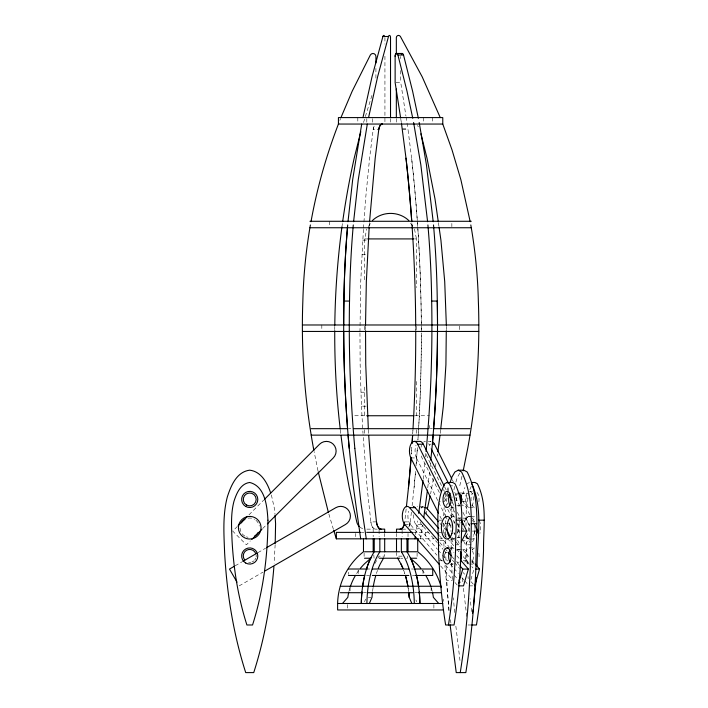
<?xml version="1.0" encoding="UTF-8"?>
<svg xmlns="http://www.w3.org/2000/svg" width="708" height="708" viewBox="0 0 708 708"><rect width="100%" height="100%" fill="white"/><g stroke="black" fill="none" stroke-linecap="round" stroke-linejoin="round"><path stroke-width="0.53" stroke-dasharray="3.54 2.66" d="M446.305 329.654L446.341 326.37M443.668 515.831L444.146 507.379M445.35 530.327L445.748 509.849M451.138 516.247L451.881 504.468M465.97 526.23L466.245 510.415L468.599 493.52L462.997 493.52L464.882 487.529M275.147 544.656L274.129 563.303M363.416 229.286L360.744 281.536L359.956 331.84M363.496 228.206L365.594 198.957L369.603 158.149L373.169 129.591A7.31 3.655 90 0 1 374.47 125.599A7.31 3.655 -90 0 0 373.169 129.591L378.771 129.591M369.249 226.038L369.488 222.79M424.897 463.351L423.136 479.405M425.526 456.908L425.951 452.616M430.181 466.572L430.597 462.28M445.96 507.698L446.934 498.016M451.987 503.397L452.633 496.936M406.144 508.972L404.728 521.893L410.321 521.893L411.507 511.123M412.1 505.742L413.985 488.52A811.616 405.808 -90 0 0 415.552 471.289A811.616 405.808 90 0 1 413.985 488.52M429.579 471.917L427.597 489.016M440.217 433.358L440.588 430.101M415.578 534.611L417.702 520.893M420.517 538.832L422.649 525.115M433.393 478.803L430.597 493.901M435.367 466.926L436.27 461.528M437.163 456.129L437.526 453.97M446.199 493.52L444.757 501.326L439.155 501.326M447.04 496.936L447.783 492.91M447.969 491.901L448.907 486.856M453.943 489.883L454.695 485.847L450.022 485.847M364.735 279.802L364.735 238.915L366.709 229.02M426.101 514.353L426.818 511.123M461.997 476.201L459.262 487.954M456.032 500.733L457.642 494.343M451.306 517.716L453.996 508.167M470.926 579.569L473.962 569.073L471.802 566.586M363.54 122.502L372.665 93.031M445.5 536.726L446.155 534.611M448.775 526.177L450.412 520.893M447.146 490.52L448.084 487.529M455.881 482.068L457.368 477.342L459.97 472.891M469.855 489.529L471.581 485.644M339.805 120.387L340.601 118.431M364.505 601.738L365.647 599.101M457.722 537.947L460.173 533.053M471.085 544.806L465.492 544.806L469.9 535.991M472.555 541.868L475.006 536.974M374.842 563.621L379.09 556.152L384.683 556.152L384.683 552.904M368.39 226.498L370.629 223.144M237.357 526.442L232.702 531.089L246.419 544.806L250.296 540.93M248.986 514.805L263.721 500.069M262.703 528.522L266.58 524.646M235.18 565.78L241.826 561.94M257.978 552.621L265.571 548.231M239.18 585.87L262.925 572.161M467.076 483.759L469.431 482.475M396.073 82.5L400.737 82.5L405.905 115.9M402.312 128.821L407.905 128.821M402.427 129.591L408.029 129.591L411.596 158.149A811.616 405.808 -90 0 1 421.331 331.84A811.616 405.808 90 0 0 411.596 158.149M364.735 238.915L366.709 238.915M414.49 238.915L416.463 238.915L416.463 287.545M362.638 240.118L368.24 240.118M361.983 254.438L367.585 254.438M361 392.205L366.602 392.205M359.965 332.937L360.142 364.673L361.434 406.18L367.036 406.18M354.761 415.746L365.266 415.746M414.879 415.746L429.393 415.746M348.858 428.676L350.911 428.676M430.278 428.676L432.34 428.676M428.287 441.385L431.084 441.385A9.7 4.85 -90 0 0 428.128 443.394M430.783 444.226L428.915 444.226L430.889 448.173M410.861 457.943L416.454 457.943L438.172 501.379M469.431 491.361L472.236 491.361M459.173 492.98L463.837 492.98M461.554 501.326L467.147 501.326M458.235 505.901L463.837 505.901M423.641 506.432L418.977 506.432A9.7 4.85 -90 0 0 417.083 506.68M450.766 507.521L452.633 507.521M469.431 507.521L475.033 507.521M423.561 507.654L420.764 507.654L422.924 510.141M469.431 516.406L475.033 516.406A11.31 5.655 -90 0 0 473.094 517.088M458.235 518.026L463.837 518.026M438.871 520.168L441.668 520.168M461.262 520.168L465.926 520.168M376.47 521.893L370.877 521.893L367.213 488.52L363.054 434.446M445.305 523.708L450.908 523.708L450.952 531.434M404.719 524.451L410.313 524.451L436.916 555.16M413.534 514.787A9.7 4.85 -90 0 0 415.915 524.451L421.517 524.451L437.332 542.709M366.815 529.133L373.178 529.133L373.178 536.699M375.382 529.133A9.222 4.611 90 0 1 370.877 521.893A9.222 4.611 -90 0 0 375.382 529.133L377.24 529.133M402.109 529.133L405.817 529.133A9.222 4.611 90 0 0 406.339 529.08A9.222 4.611 -90 0 1 405.817 529.133M410.144 529.133L415.437 529.133A9.222 9.222 0 0 0 423.278 524.77M472.351 531.089L477.015 531.089M361.292 532.372L363.903 532.372M412.994 532.372L428.331 532.372M438.571 532.372L444.845 532.372L444.845 535.602M458.235 537.416L460.103 537.416M419.658 538.832L434.323 538.832M439.42 538.832L442.668 538.832M450.766 539.036L452.633 539.036M469.431 539.036L475.033 539.036A11.31 5.655 -90 0 1 473.094 538.354M440.066 540.337L443.792 540.337L444.022 547.346M461.528 540.337L466.191 540.337L467.236 564.639M455.226 544.806L459.89 544.806L457.421 539.868M450.766 547.912L452.633 547.912A8.08 4.044 90 0 0 450.615 549.001A8.08 4.044 -90 0 1 454.023 548.408M469.431 547.912L475.033 547.912A8.08 4.044 -90 0 0 472.44 549.806A8.08 4.044 90 0 1 475.033 547.912M458.235 549.417L463.837 549.417M447.544 552.355L445.677 552.355L445.925 560.019M402.109 556.152L396.507 556.152L396.507 552.904M374.063 558.231L373.806 555.001M400.701 558.231L402.799 558.231M406.383 558.231L407.392 558.231L407.392 556.081M438.978 560.276L442.712 560.276M463.244 560.276L466.97 560.276M450.766 564.081L452.633 564.081A8.08 4.044 90 0 1 450.615 563.002A8.08 4.044 -90 0 0 453.341 563.957M469.431 564.081L474.103 564.081M367.753 569.011L369.744 569.011M411.445 569.011L413.676 569.011M366.523 575.471L369.532 575.471M412.445 575.471L415.446 575.471M446.137 566.586L446.783 580.684L452.385 580.684M469.112 585.87L474.705 585.87M363.434 592.711L366.47 592.711M414.729 592.711L417.764 592.711M368.284 597.348L371.081 597.348M468.023 624.987L471.758 624.987M440.022 523.424L445.058 529.23M452.244 537.531L455.12 540.85M455.837 541.682L460.147 546.665M463.023 549.983L468.776 556.621M471.652 559.94L474.528 563.258M445.208 535.867L446.642 537.531M447.359 538.363L453.828 545.833M456.704 549.151L459.58 552.47M463.174 556.621L468.926 563.258M439.606 535.867L448.952 546.665M449.669 547.488L453.978 552.47M456.855 555.789L459.014 558.285M439.756 542.514L444.066 547.488M444.792 548.319L447.668 551.638M451.978 556.621L454.138 559.116M457.005 562.435L459.165 564.922M438.048 543.54L443.084 549.346M443.801 550.178L446.677 553.497M452.421 560.143L453.863 561.798M454.58 562.63L459.616 568.435M463.209 572.586L464.643 574.25M471.112 581.719L473.271 584.206M415.915 524.451L437.482 549.346M438.199 550.178L441.792 554.329M442.509 555.16L447.544 560.966M450.421 564.294L453.297 567.612M454.014 568.435L458.324 573.418M461.917 577.569L464.076 580.064M464.793 580.887L468.386 585.038M439.792 558.479L442.668 561.798M445.536 565.117L453.447 574.25M454.164 575.082L462.076 584.206M440.659 565.949L452.164 579.232M455.032 582.551L457.191 585.038M410.569 223.144L412.808 226.498M452.279 479.759L453.27 481.741M462.643 500.494L470.05 515.3M472.519 520.23L473.502 522.212M473.997 523.194L475.475 526.159M455.571 497.529L459.519 505.424M462.97 512.335L469.882 526.159M444.536 486.67L447.996 493.582M452.439 502.468L453.916 505.424M457.368 512.335L460.333 518.256M441.473 485.582L427.659 457.943A9.7 4.85 -90 0 1 426.331 452.978M443.447 489.529L444.438 491.502M444.934 492.494L446.907 496.441M451.35 505.326L454.801 512.229M459.244 521.115L460.235 523.088M462.696 528.026L463.687 530M466.156 534.938L470.103 542.832M444.367 497.529L447.828 504.441M449.801 508.388L454.731 518.256M457.695 524.185L460.165 529.115M439.332 492.494L422.056 457.943A9.7 4.85 -90 0 1 421.003 454.793M447.721 509.273L455.129 524.079M457.589 529.018L460.058 533.947A9.691 4.85 -90 0 1 460.12 521.486M463.519 540.859L465.492 544.806M438.668 502.361L445.084 515.194M445.58 516.185L447.058 519.141M449.031 523.088L451.5 528.026M453.97 532.965L454.952 534.938M439.978 516.185L441.456 519.141M443.429 523.088L445.898 528.026M451.332 538.885L453.801 543.824M415.932 599.977L416.693 601.738M271.376 494.927L274.704 509.849L274.978 514.114M333.406 529.336L328.698 513.468M317.998 470.847L314.087 451.545M414.49 229.02L416.463 238.915M406.073 116.97L408.029 129.591M400.808 119.13L401.471 123.44M450.412 619.65L451.058 623.916M438.429 222.79L438.898 226.038M471.661 611.544L470.059 598.552M466.722 616.447L463.315 587.144M459.979 660.467L455.828 625.907M449.129 610.562L444.898 565.727M462.855 581.87L462.43 576.533M454.589 612.5L453.447 597.791M448.801 610.429L446.783 580.684M468.032 576.533L468.192 578.684M368.399 430.101L368.585 433.358M361.434 406.18L362.992 433.358M452.332 579.595L451.562 561.108M444.27 553.665L444.474 558.072M466.094 535.301L466.191 540.337M451.023 539.151L451.208 549.054M445.438 540.257L445.571 546.859M443.659 533.292L443.544 522.185M445.359 531.434L445.394 538.053M365.532 326.37L365.549 329.654M459.368 326.061L459.368 330.37M451.854 223.436L451.854 226.675M433.88 604.57L433.88 609.96M432.588 117.59L432.588 122.98M431.137 587.33L431.137 591.64M429.393 425.446L429.393 428.676M425.446 532.372L425.446 538.832M423.375 117.59L423.375 122.98M423.039 570.082L423.039 575.471M417.092 552.842L417.092 557.152M416.463 326.22L416.463 330.645M416.463 381.479L416.463 415.746M416.463 429.756L416.463 434.066M408.02 533.451L408.02 536.682M402.109 530.221L402.109 536.699M400.737 56.436L400.737 58.605M400.737 70.552L400.737 82.5M396.507 533.46L396.507 536.699M396.338 118.581L396.338 122.962M390.524 118.581L390.524 122.962M384.931 37.568L384.931 44.144M384.931 56.18L384.931 122.962M384.683 533.451L384.683 536.682M379.09 530.212L379.09 536.682M375.921 68.384L375.921 78.154M372.408 118.67L372.408 122.98M366.806 118.67L366.806 122.98M364.735 326.22L364.735 330.645M364.735 387.011L364.735 415.746M364.735 429.756L364.735 435.137M364.107 552.842L364.107 558.231M358.159 570.082L358.159 574.392M357.814 117.59L357.814 122.98M355.752 533.451L355.752 536.682M350.062 587.33L350.062 592.711M348.46 572.241L348.46 574.392M347.309 604.57L347.309 609.96M329.344 221.285L329.344 226.675M321.821 324.981L321.821 330.37M421.517 524.451A9.7 4.85 -90 0 1 420.092 521.955M421.508 507.654A9.7 4.85 -90 0 1 422.685 506.68M421.003 447.376A9.7 4.85 -90 0 1 421.641 445.173M423.632 442.128A9.7 4.85 -90 0 1 425.49 441.385M410.313 524.451A9.7 4.85 -90 0 1 408.543 511.203M416.454 457.943A9.7 4.85 -90 0 1 416.038 445.173M372.612 591.065A58.171 29.09 90 0 1 373.045 587.976M376.408 573.524A58.171 29.09 90 0 1 377.506 570.374M417.26 125.599A7.31 7.31 0 0 1 418.419 126.732M422.127 570.029A58.171 58.171 0 0 1 424.579 573.524M431.314 587.976A58.171 58.171 0 0 1 432.172 591.065M443.35 599.234A67.888 67.888 0 0 1 443.5 601.357M462.731 549.806A6.46 3.23 -90 0 1 466.953 554.205A6.46 3.23 -90 0 1 464.395 562.24M461.758 494.494A6.46 3.23 -90 0 1 466.183 495.007A6.46 3.23 -90 0 1 466.183 503.875A6.46 3.23 -90 0 1 461.758 504.388M462.997 518.176A9.691 4.85 -90 0 1 468.519 525.212A9.691 4.85 -90 0 1 465.492 536.832M456.625 550.284A6.46 3.23 -90 0 1 459.855 550.284M459.342 561.948A6.46 3.23 -90 0 1 456.625 561.471M457.395 518.176A9.691 4.85 -90 0 1 459.89 518.61M459.89 536.832A9.691 4.85 -90 0 1 457.395 537.266M454.527 533.947A9.691 4.85 -90 0 1 454.04 532.566M454.04 522.876A9.691 4.85 -90 0 1 454.527 521.486M454.66 492.441A8.08 4.044 -90 0 1 456.616 500.848M454.023 507.034A8.08 4.044 -90 0 1 451.253 507.034M454.571 538.354A11.31 5.655 -90 0 1 451.651 538.859A11.31 5.655 90 0 0 455.465 537.522M470.139 491.485A8.08 4.044 -90 0 1 473.413 498.043A8.08 4.044 -90 0 1 471.457 506.441M468.731 507.397A8.08 4.044 -90 0 1 465.457 500.848A8.08 4.044 -90 0 1 467.413 492.441M477.05 492.441A8.08 4.044 -90 0 1 478.829 502.202M474.333 507.397A8.08 4.044 -90 0 1 471.935 504.636M471.05 500.848A8.08 4.044 -90 0 1 472.44 493.255M468.731 563.957A8.08 4.044 -90 0 1 465.457 554.594A8.08 4.044 -90 0 1 470.139 548.036M472.528 550.806A8.08 4.044 -90 0 1 471.457 563.002M473.068 519.053A11.31 5.655 -90 0 1 474.333 522.062A11.31 5.655 90 0 0 472.263 517.92M475.006 525.752A11.31 5.655 -90 0 1 472.263 537.522M478.829 553.231A8.08 4.044 90 0 1 478.829 558.762M479.369 520.451A11.31 5.655 -90 0 1 479.935 533.381M469.714 531.593A11.31 5.655 -90 0 1 469.714 523.849M474.749 523.849A11.31 5.655 90 0 1 473.068 536.39M256.084 554.753A6.46 6.46 0 0 1 256.084 557.001M255.792 558.081A6.46 6.46 0 0 1 254.676 560.028M253.88 560.825A6.46 6.46 0 0 1 251.933 561.948M250.844 562.24A6.46 6.46 0 0 1 248.605 562.24M248.039 537.266A9.691 9.691 0 0 1 246.411 536.832M244.879 536.115A9.691 9.691 0 0 1 240.18 526.035M248.039 518.176A9.691 9.691 0 0 1 254.57 519.327M255.951 520.292A9.691 9.691 0 0 1 259.27 526.035M340.743 433.385A811.616 811.616 0 0 1 340.353 430.128M334.751 329.654A811.616 811.616 0 0 1 334.778 326.37M341.92 227.091A811.616 811.616 0 0 1 342.513 222.754M362.691 528.611A9.222 9.222 0 0 1 359.974 527.097M349.026 591.065A58.171 58.171 0 0 1 349.885 587.976M356.62 573.524A58.171 58.171 0 0 1 359.062 570.029M456.625 505.034A6.46 3.23 -90 0 0 459.342 505.512A6.46 3.23 90 0 1 456.625 505.034M457.678 493.078A6.46 3.23 -90 0 0 455.766 495.29A6.46 3.23 90 0 1 457.678 493.078M454.571 517.088A11.31 5.655 -90 0 0 451.651 516.575A11.31 5.655 90 0 1 454.571 517.088M457.536 533.381A11.31 5.655 -90 0 0 457.536 522.062A11.31 5.655 90 0 1 457.536 533.381M412.136 227.091A811.616 405.808 90 0 0 411.844 222.754A811.616 405.808 -90 0 1 412.136 227.091M415.72 329.654A811.616 405.808 90 0 0 415.711 326.37A811.616 405.808 -90 0 1 415.72 329.654M412.729 433.385A811.616 405.808 90 0 0 412.923 430.128A811.616 405.808 -90 0 1 412.729 433.385M411.33 453.996A811.616 405.808 90 0 0 411.799 447.491A811.616 405.808 -90 0 1 411.33 453.996M404.79 573.524A58.171 29.09 90 0 0 403.693 570.374A58.171 29.09 -90 0 1 404.79 573.524M408.587 591.065A58.171 29.09 90 0 0 408.153 587.976A58.171 29.09 -90 0 1 408.587 591.065M418.189 435.562A811.616 405.808 90 0 0 421.331 332.937A811.616 405.808 -90 0 1 418.189 435.562M417.915 439.907A811.616 405.808 90 0 0 418.127 436.65A811.616 405.808 -90 0 1 417.915 439.907M416.003 465.891A811.616 405.808 90 0 0 417.401 447.491A811.616 405.808 -90 0 1 416.003 465.891M408.711 527.097A9.222 4.611 -90 0 0 410.321 521.893A9.222 4.611 90 0 1 408.711 527.097M465.802 536.39A11.31 5.655 -90 0 0 470.413 538.859A11.31 5.655 90 0 1 465.802 536.39M470.413 516.575A11.31 5.655 -90 0 0 464.536 522.062A11.31 5.655 90 0 1 470.413 516.575M471.935 561.196A8.08 4.044 90 0 0 474.333 563.957A8.08 4.044 -90 0 1 471.935 561.196"/><path stroke-width="1.06" d="M447.04 482.475L452.633 482.475L454.996 483.759C465.289 504.158 460.82 528.31 461.156 550.355C460.138 575.33 457.996 600.295 454.049 624.987L445.624 624.987C441.677 600.295 439.535 575.33 438.517 550.355C438.854 528.31 434.385 504.158 444.677 483.759L447.04 482.475L449.394 483.759C459.687 504.158 455.217 528.31 455.554 550.355C454.545 575.33 452.394 600.295 448.447 624.987M450.279 482.068L451.775 477.342L454.89 471.997L458.235 470.174L461.581 471.997C476.21 500.972 469.855 535.275 470.333 566.586C468.891 602.065 465.846 637.519 460.244 672.6M458.235 470.174L463.837 470.174L467.183 471.997C481.803 500.972 475.457 535.275 475.935 566.586C474.493 602.065 471.448 637.519 465.837 672.6L456.235 672.6L450.12 624.89M471.794 483.759C483.52 509.53 477.042 539.381 477.103 566.816M471.298 482.475L475.033 482.475L477.387 483.759C487.688 504.158 483.219 528.31 483.546 550.355C482.537 575.33 480.396 600.295 476.449 624.987L471.758 624.987M446.288 330.751L445.916 364.673L443.323 406.18L440.712 429.013M446.35 325.273L444.712 281.536L440.916 240.118L439.049 227.118M275.191 543.558L275.589 523.708L275.04 515.176M369.169 227.118L366.346 281.536L365.523 325.273M369.558 221.701L375.196 158.149L378.771 129.591A7.31 3.655 90 0 1 382.32 124.05A7.31 3.655 -90 0 0 378.771 129.591M476.36 577.613L473.342 607.623M273.916 566.586C271.022 602.499 264.739 638.244 253.738 672.6L245.711 672.6C233.268 633.713 226.817 593.074 224.604 552.355C223.914 533.876 222.56 515.035 227.33 496.936C230.905 485.892 236.578 471.802 249.72 470.174C261.181 471.51 267.42 482.962 270.624 492.91M348 221.71L352.664 179.735L361.708 124.05M353.602 221.71L358.257 179.735L367.31 124.05M426.057 451.545L426.375 448.323A676.919 338.459 -90 0 0 431.676 301.059A516.212 258.11 90 0 0 427.897 224.949M430.809 460.129L431.969 448.323A676.919 338.459 -90 0 0 437.27 301.059A516.212 258.11 -90 0 0 433.5 224.949M406.383 506.822L408.392 488.52A811.616 405.808 -90 0 0 411.091 457.244A811.616 405.808 90 0 1 408.392 488.52M423.012 480.475L418.747 513.468M439.969 435.535L437.889 451.81M427.464 490.078L423.756 517.716M472.546 613.5L473.077 609.579M414.923 538.832L415.251 536.726M310.998 221.71C317.042 188.124 326.406 155.158 338.698 123.325M362.974 117.59L372.01 76.818L382.904 36.489A2.177 1.089 -90 0 1 384.347 35.648M368.567 117.59L377.603 76.818L388.497 36.489A2.177 1.089 -90 0 1 389.719 35.471A2.177 1.089 -90 0 1 390.524 37.568L390.524 117.484M427.287 508.972L430.128 496.051M463.191 470.847L467.74 448.323A676.919 676.919 0 0 0 478.351 301.059A516.212 516.212 0 0 0 470.802 224.949M360.815 131.706L354.204 158.149A811.616 811.616 0 0 0 342.663 221.666M458.519 583.773L462.758 569.073L459.881 565.754M460.448 559.94L468.36 569.073L463.51 585.87L458.846 585.87M474.705 585.87L479.555 569.073L475.245 564.09M340.999 117.457L352.177 91.235L370.337 55.02A2.974 2.974 0 0 1 375.921 56.436L375.921 62.95M369.337 603.49L372.01 597.348A58.171 29.09 90 0 1 372.488 592.1M461.359 541.868L466.749 531.089L461.315 520.23A9.691 4.85 -90 0 1 462.793 524.407M475.988 535.009L477.944 531.089L475.971 527.141M383.63 558.019L380.444 563.621A58.171 29.09 90 0 0 378.293 568.356M342.477 603.49L347.832 597.348A58.171 58.171 0 0 1 348.779 592.1M238.127 525.663L247.437 516.353M264.5 499.29L319.565 444.226A9.7 9.7 0 0 1 333.282 444.226A9.7 9.7 0 0 1 333.282 457.943L267.359 523.867M251.844 539.381L261.925 529.292M371.629 557.506L364.691 563.621A58.171 58.171 0 0 0 360.381 568.356M372.311 220.622C382.329 211.002 398.87 211.002 408.888 220.622M234.224 566.329L229.481 569.073L237.021 582.135M242.773 561.391L257.022 553.169M266.527 547.682L335.866 507.654A9.7 9.7 0 0 1 349.115 511.203A9.7 9.7 0 0 1 345.566 524.451L264.827 571.064M382.904 36.489L388.497 36.489M396.577 53.463L402.179 53.463M400.639 118.05L395.135 82.5L395.135 56.436A2.974 1.487 90 0 1 396.259 53.551A2.974 1.487 90 0 1 397.931 55.02L403.525 55.02L412.614 91.235L418.366 118.298M442.774 124.05L338.424 124.05L338.424 117.59L442.774 117.59L442.774 124.05L452.023 149.901L460.881 179.735L470.192 221.71M309.945 221.285L471.254 221.285M309.945 227.746L471.254 227.746M367.638 238.915L413.56 238.915M343.69 324.937A676.919 338.459 90 0 1 343.92 301.059L349.54 301.059A516.212 258.11 90 0 1 353.292 224.949M431.659 301.059L437.261 301.059A676.919 338.459 90 0 1 437.509 324.937M302.431 324.981L478.767 324.981M302.431 331.441L478.767 331.441M366.709 415.746L413.835 415.746M311.228 428.676L347.823 428.676M354.053 428.676L428.19 428.676M433.376 428.676L469.962 428.676M311.228 435.137L469.962 435.137M414.286 441.385L419.888 441.385A9.7 4.85 -90 0 1 423.313 444.226L444.049 485.688M438.5 513.22L410.861 457.943A9.7 4.85 -90 0 1 410.861 444.226A9.7 4.85 -90 0 1 417.72 444.226L423.313 444.226M432.65 444.226L434.517 444.226L451.793 478.776M439.217 564.294L404.719 524.451A9.7 4.85 -90 0 1 402.94 511.203A9.7 4.85 -90 0 1 409.569 507.654L415.162 507.654L438.889 535.044M424.499 507.654L426.366 507.654L438.588 521.761M456.138 520.168L461.74 520.168M478.537 520.168L484.139 520.168M471.165 523.708L476.767 523.708M379.09 529.133L384.683 529.133L384.683 532.372M402.109 529.133L396.507 529.133L396.507 532.381M461.147 531.089L466.749 531.089M476.077 531.089L477.944 531.089M360.425 532.372L336.353 532.372L336.353 538.832L418.437 538.832M366.691 532.372L412.366 532.372M447.04 547.912L448.907 547.912M364.514 551.762L373.567 551.762M373.806 551.762L399.657 551.762M401.356 538.832L401.356 551.762L407.392 551.762M407.631 551.762L416.685 551.762M364.514 558.231L370.302 558.231M379.444 558.231L399.657 558.231M410.897 558.231L416.685 558.231M348.46 569.011L367.523 569.011M372.381 569.011L408.817 569.011M414.676 569.011L432.738 569.011L432.738 575.471L415.446 575.471M462.758 569.073L468.36 569.073M475.82 569.073L479.555 569.073M348.46 575.471L364.673 575.471M372.381 575.471L408.817 575.471M340.362 586.251L440.836 586.251M340.362 592.711L362.54 592.711M367.461 592.711L412.737 592.711M418.658 592.711L440.836 592.711M443.58 609.96L337.619 609.96L337.619 603.49L442.774 603.49M410.339 558.187L416.508 563.621A58.171 58.171 0 0 1 420.817 568.356M438.721 603.49L433.367 597.348A58.171 58.171 0 0 0 432.42 592.1M424.358 511.804L438.739 528.398M460.297 553.302L461.74 554.966M409.569 507.654L438.323 540.85M448.385 552.47L451.262 555.789M397.569 558.019L400.755 563.621A58.171 29.09 -90 0 1 402.905 568.356A58.171 29.09 90 0 0 400.755 563.621M460.669 496.547L462.156 499.503M431.384 449.164L448.164 482.723M448.491 494.573L451.447 500.494M417.72 444.226L441.411 491.609M446.394 529.018L450.837 537.894M409.189 597.348A58.171 29.09 -90 0 0 408.711 592.1A58.171 29.09 90 0 1 409.189 597.348L411.861 603.49M440.252 117.59L422.189 76.818L400.401 36.489A2.177 2.177 0 0 0 396.338 37.568L396.338 53.994M333.734 530.389L336.353 538.832M328.397 512.415L318.246 471.917M397.931 55.02L407.012 91.235L412.773 118.298M420.915 133.821L426.995 158.149L435.004 198.957L438.27 221.701M313.458 448.323L313.874 450.465M419.189 122.484L426.437 164.787L433.199 221.71M413.596 122.484L420.835 164.787L427.597 221.71M401.471 123.44L405.994 158.149A811.616 405.808 -90 0 1 411.764 221.666A811.616 405.808 90 0 0 405.994 158.149M366.275 538.832L360.956 502.866L354.823 448.323M360.682 538.832L353.062 484.759L349.23 448.323A676.919 338.459 90 0 1 348.115 435.402M376.47 521.893A9.222 4.611 90 0 0 380.975 529.133A9.222 4.611 -90 0 1 376.47 521.893L372.806 488.52L368.709 435.535M368.337 429.013L365.744 364.673L365.549 330.751M417.72 538.832L417.72 551.762A67.888 67.888 0 0 1 441.332 587.684M408.02 538.832L408.02 551.815M406.958 538.832L406.958 551.762A67.888 33.94 -90 0 1 419.888 603.49A67.888 33.94 90 0 0 419.242 591.844M396.507 538.859L396.507 551.824M396.338 89.022L396.338 117.484M384.683 538.832L384.683 551.815M379.842 538.832L379.842 551.762A67.888 33.94 90 0 0 366.903 603.49M374.24 538.832L374.24 551.762A67.888 33.94 90 0 0 361.31 603.49A67.888 33.94 -90 0 1 361.947 591.844M373.178 538.859L373.178 551.824M363.478 538.832L363.478 551.762A67.888 67.888 0 0 0 337.619 603.49M432.942 442.128A9.7 4.85 -90 0 1 434.517 444.226M413.375 506.432A9.7 4.85 -90 0 1 415.162 507.654M347.601 428.933A676.919 338.459 90 0 1 343.699 331.45M349.239 448.314A676.919 338.459 -90 0 1 343.92 301.059A516.212 258.11 -90 0 1 347.513 227.118M373.204 586.959A58.171 29.09 90 0 1 375.851 575.339M362.576 586.658A67.888 33.94 -90 0 1 364.647 575.692M366.735 568.259A67.888 33.94 -90 0 1 370.567 558.479M425.703 575.339A58.171 58.171 0 0 1 430.986 586.959M343.938 301.059A516.212 258.11 90 0 1 347.699 224.949M354.832 448.314A676.919 338.459 -90 0 1 349.522 301.059M460.802 558.081A6.46 3.23 -90 0 1 460.802 553.665M461.041 502.671A6.46 3.23 -90 0 1 461.359 495.29M458.235 492.98A6.46 3.23 -90 0 1 461.165 496.715A6.46 3.23 -90 0 1 460.713 503.592M460.713 551.727A6.46 3.23 -90 0 1 460.713 560.028M450.04 562.187A8.08 4.044 90 0 1 450.04 549.806M450.04 505.636A8.08 4.044 -90 0 1 450.04 493.255M449.81 537.522A11.31 5.655 -90 0 1 449.81 517.92M412.136 227.091A811.616 405.808 90 0 1 415.702 325.273M415.729 330.742A811.616 405.808 90 0 1 412.985 429.039M401.356 551.762A67.888 33.94 -90 0 1 414.295 603.49M401.277 54.144A2.974 1.487 -90 0 1 403.525 55.02M461.032 496.211A6.46 3.23 90 0 1 461.412 498.317M410.631 558.479A67.888 33.94 90 0 1 414.463 568.259M416.552 575.692A67.888 33.94 90 0 1 418.623 586.658M437.5 331.45A676.919 338.459 90 0 1 433.677 427.862M433.084 435.402A676.919 338.459 90 0 1 432.535 441.863M395.135 56.436A2.974 1.487 -90 0 1 396.905 53.516M244.773 560.028A6.46 6.46 0 0 1 246.499 550.284A6.46 6.46 0 0 1 255.792 553.665M258.119 532.566A9.691 9.691 0 0 1 254.57 536.115M241.331 522.876A9.691 9.691 0 0 1 244.879 519.327M341.008 435.562A811.616 811.616 0 0 0 349.416 488.52L356.744 521.893A9.222 9.222 0 0 0 359.204 526.407M340.221 429.039A811.616 811.616 0 0 1 334.742 330.742M334.796 325.273A811.616 811.616 0 0 1 341.92 227.091M350.212 586.959A58.171 58.171 0 0 1 355.496 575.339M313.476 448.314A676.919 676.919 0 0 1 302.847 301.059A516.212 516.212 0 0 1 310.396 224.949M267.934 520.168C267.828 555.585 263.332 591.18 252.544 624.987L246.906 624.987C238.136 597.614 233.596 569.002 232.038 540.337C231.56 527.327 230.596 514.061 233.959 501.326C236.472 493.547 240.463 483.626 249.72 482.475C265.403 486.369 267.164 506.716 267.934 520.168M451.934 533.381A11.31 5.655 -90 0 0 447.04 516.406A11.31 5.655 -90 0 0 442.137 533.381A11.31 5.655 -90 0 0 451.934 533.381M450.129 561.196A8.08 4.044 -90 0 0 447.739 548.036A8.08 4.044 -90 0 0 443.243 558.762A8.08 4.044 -90 0 0 450.129 561.196M443.535 495.405A8.08 4.044 90 0 0 447.04 507.521A8.08 4.044 90 0 0 450.536 495.405A8.08 4.044 90 0 0 443.535 495.405M412.1 443.155A811.616 405.808 90 0 0 412.596 435.562A811.616 405.808 -90 0 1 412.1 443.155M400.224 529.133A9.222 4.611 -90 0 0 404.587 522.893A9.222 4.611 90 0 1 400.224 529.133M407.994 586.959A58.171 29.09 90 0 0 405.348 575.339A58.171 29.09 -90 0 1 407.994 586.959M246.499 505.034A6.46 6.46 0 0 0 256.181 499.441A6.46 6.46 0 0 0 246.499 493.848A6.46 6.46 0 0 0 246.499 505.034M245.685 506.441A8.08 8.08 0 0 0 257.809 499.441A8.08 8.08 0 0 0 245.685 492.441A8.08 8.08 0 0 0 245.685 506.441M245.685 563.002A8.08 8.08 0 0 0 257.809 556.001A8.08 8.08 0 0 0 245.685 549.001A8.08 8.08 0 0 0 245.685 563.002M242.455 536.39A11.31 11.31 0 0 0 260.871 529.681A11.31 11.31 0 0 0 245.853 517.088A11.31 11.31 0 0 0 242.455 536.39"/></g></svg>
